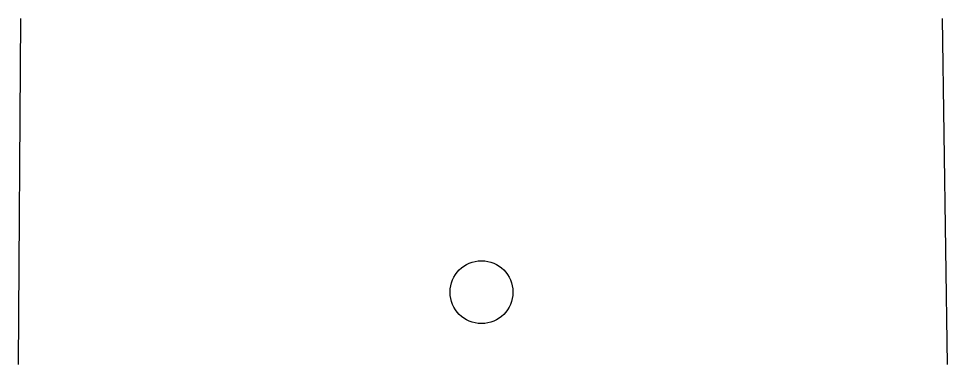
# Model space of a CAD drawing. Extents: x -941 to -503, y 1030 to 1193.
import ezdxf

# ---------------------------------------------------------------- set-up
doc = ezdxf.new("R2010")
doc.units = 0
doc.header["$MEASUREMENT"] = 0
doc.layers.add('DEFAULT', color=18, linetype='CONTINUOUS')

msp = doc.modelspace()

# ---------------------------------------------------------------- linework, layer by layer
at = {"layer": 'DEFAULT'}
for p, q in [((-941.26, 1029.54), (-940.26, 1192.84)), ((-502.86, 1029.54), (-505.26, 1192.84))]:
    msp.add_line(p, q, dxfattribs=at)
msp.add_circle((-722.76, 1063.67), 14.83, dxfattribs=at)

doc.saveas('drawing.dxf')
